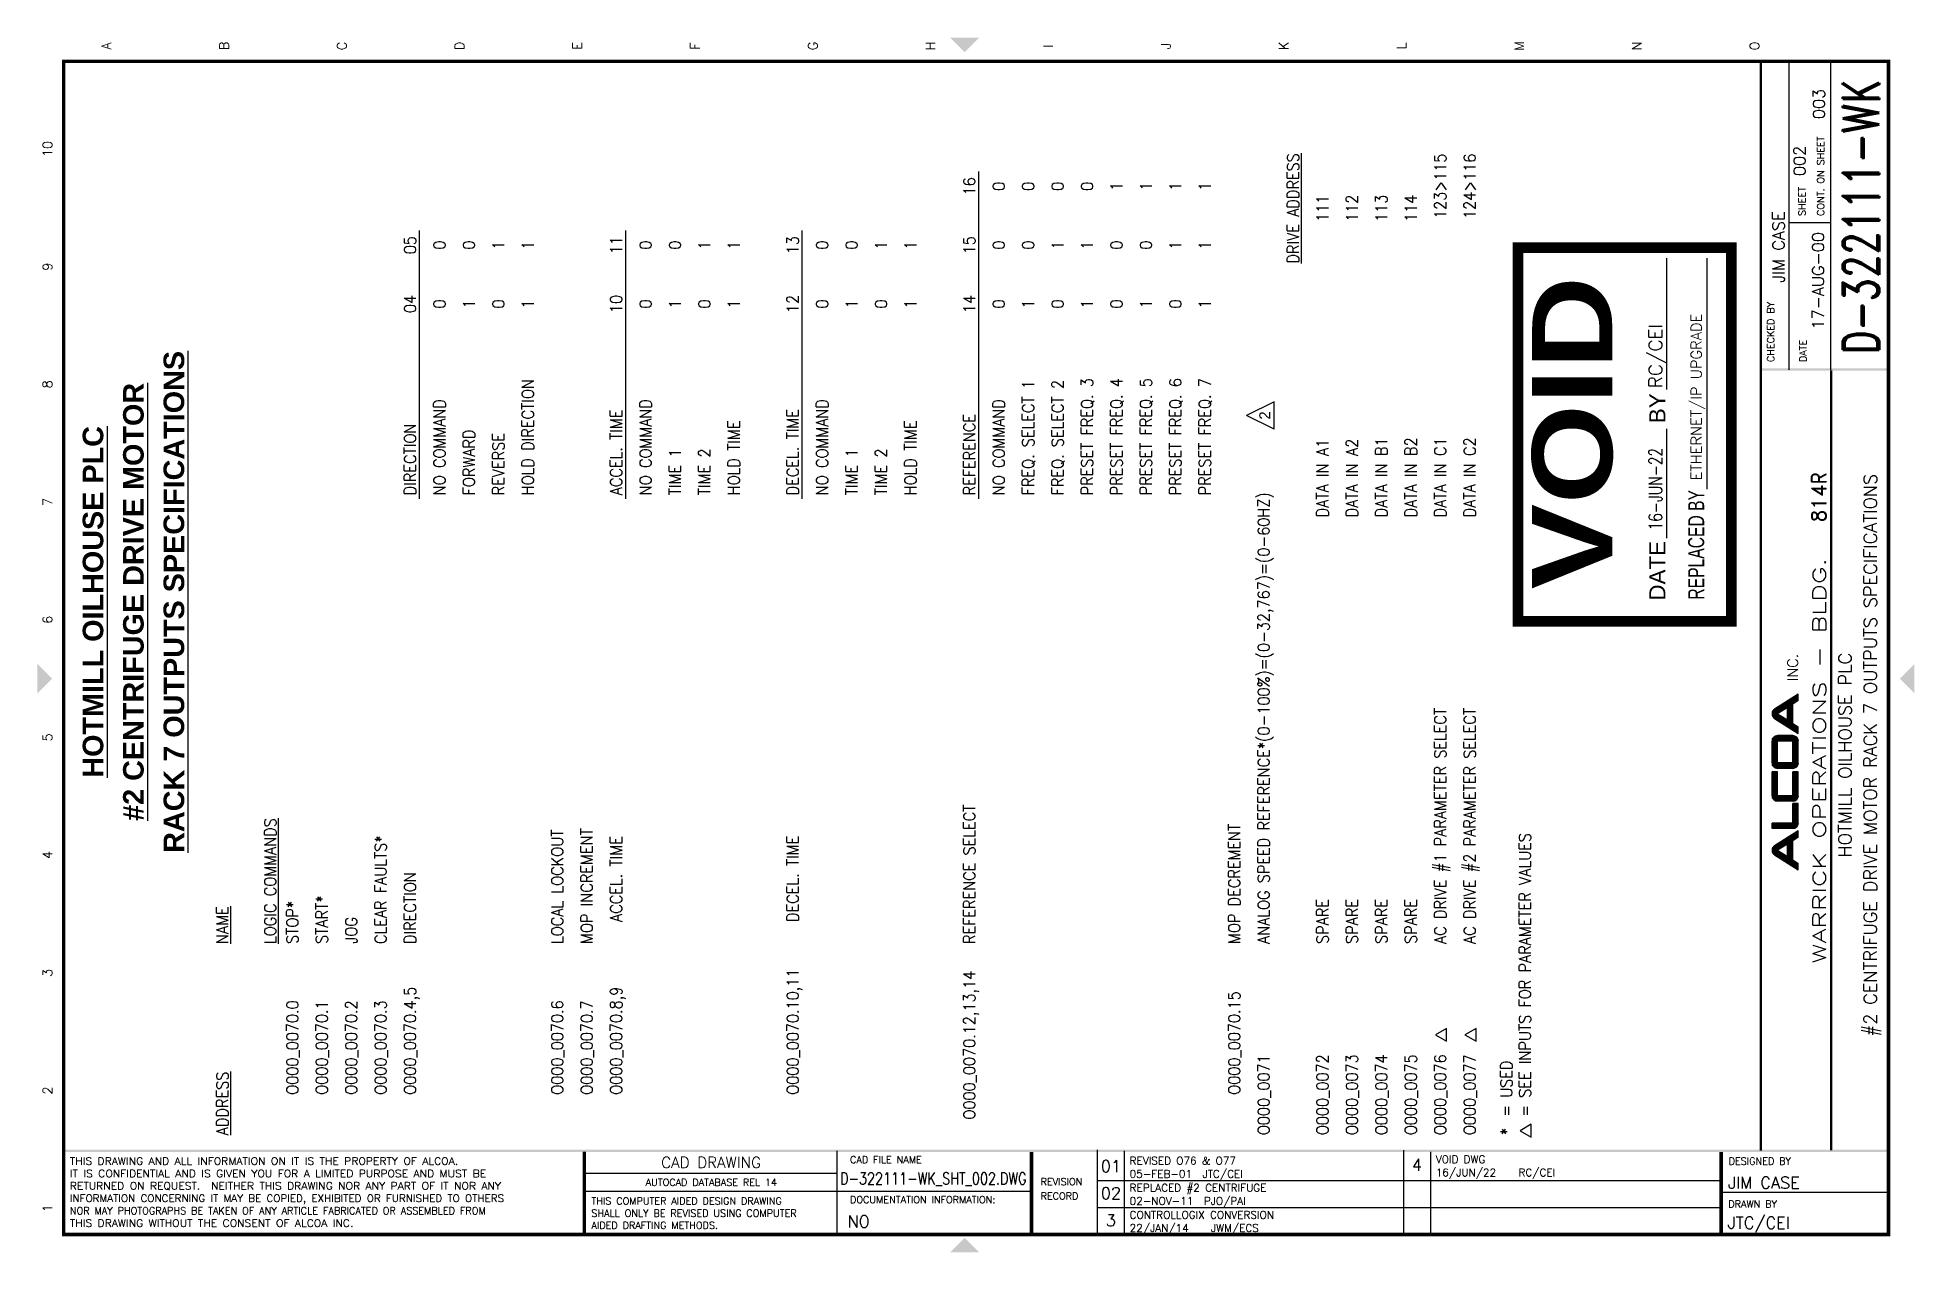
# Model space of a CAD drawing. Extents: x 0.5 to 16.5, y 0.1 to 10.4.
import ezdxf
from ezdxf.enums import TextEntityAlignment as Align

# ---------------------------------------------------------------- set-up
doc = ezdxf.new("R2010")
doc.units = 0
doc.header["$MEASUREMENT"] = 0
doc.layers.get('0').update_dxf_attribs({"linetype": 'CONTINUOUS'})
for name, color, linetype in [('1', 1, 'CONTINUOUS'), ('TEXT', 7, 'CONTINUOUS'), ('WBOR', 7, 'CONTINUOUS')]:
    doc.layers.add(name, color=color, linetype=linetype)
doc.styles.add('ARIAL', font='arial.ttf', dxfattribs={"width": 0.7})
doc.styles.add('ARIALBLACK', font='')
doc.styles.add('BOLD', font='arialbd.ttf')
doc.styles.add('ROMAND', font='ROMAND', dxfattribs={"height": 0.125})
doc.styles.add('SIMPLEX', font='simplex.shx')
doc.styles.add('SIMPLEX1', font='simplex.shx')
doc.styles.add('TITLEBLOCK', font='SIMPLEX.shx')
doc.styles.get('ARIALBLACK').set_extended_font_data('Arial Black')

# ---------------------------------------------------------------- blocks, each defined once
blk = doc.blocks.new('D1_ISS_H')
at = {"layer": 'WBOR'}
for p, q in [((15.413, 7.598), (15.413, 10.223)), ((15.767, 7.598), (15.767, 10.223)), ((15.413, 8.848), (15.767, 8.848)), ((15.491, 4.841), (15.29, 4.714)), ((15.401, 4.565), (15.401, 4.783)), ((15.403, 4.564), (15.403, 4.785)), ((15.405, 4.562), (15.405, 4.786)), ((15.408, 4.561), (15.408, 4.788)), ((15.41, 4.559), (15.41, 4.789)), ((15.412, 4.558), (15.412, 4.791)), ((15.415, 4.556), (15.415, 4.792)), ((15.417, 4.555), (15.417, 4.794)), ((15.419, 4.554), (15.419, 4.795)), ((15.422, 4.552), (15.422, 4.797)), ((15.424, 4.551), (15.424, 4.798)), ((15.426, 4.549), (15.426, 4.8)), ((15.429, 4.548), (15.429, 4.801)), ((15.431, 4.546), (15.431, 4.803)), ((15.433, 4.545), (15.433, 4.804)), ((15.436, 4.543), (15.436, 4.805)), ((15.438, 4.542), (15.438, 4.807)), ((15.44, 4.54), (15.44, 4.808)), ((15.443, 4.539), (15.443, 4.81)), ((15.445, 4.756), (15.445, 4.811)), ((15.491, 4.786), (15.445, 4.756)), ((15.447, 4.758), (15.447, 4.813)), ((15.449, 4.759), (15.449, 4.814)), ((15.452, 4.761), (15.452, 4.816)), ((15.454, 4.762), (15.454, 4.817)), ((15.456, 4.764), (15.456, 4.819)), ((15.459, 4.765), (15.459, 4.82)), ((15.461, 4.767), (15.461, 4.822)), ((15.463, 4.768), (15.463, 4.823)), ((15.466, 4.77), (15.466, 4.824)), ((15.468, 4.771), (15.468, 4.826)), ((15.47, 4.773), (15.47, 4.827)), ((15.473, 4.774), (15.473, 4.829)), ((15.475, 4.775), (15.475, 4.83)), ((15.477, 4.777), (15.477, 4.832)), ((15.48, 4.778), (15.48, 4.833)), ((15.482, 4.78), (15.482, 4.835)), ((15.484, 4.781), (15.484, 4.836)), ((15.487, 4.783), (15.487, 4.838)), ((15.489, 4.784), (15.489, 4.839)), ((15.491, 4.786), (15.491, 4.841)), ((15.271, 4.663), (15.271, 4.686)), ((15.273, 4.656), (15.273, 4.693)), ((15.275, 4.651), (15.275, 4.698)), ((15.278, 4.647), (15.278, 4.701)), ((15.28, 4.644), (15.28, 4.704)), ((15.282, 4.642), (15.282, 4.707)), ((15.285, 4.639), (15.285, 4.709)), ((15.287, 4.637), (15.287, 4.711)), ((15.289, 4.636), (15.289, 4.713)), ((15.29, 4.635), (15.491, 4.508)), ((15.292, 4.634), (15.292, 4.715)), ((15.294, 4.633), (15.294, 4.716)), ((15.296, 4.631), (15.296, 4.718)), ((15.299, 4.63), (15.299, 4.719)), ((15.301, 4.628), (15.301, 4.72)), ((15.303, 4.627), (15.303, 4.722)), ((15.306, 4.625), (15.306, 4.723)), ((15.308, 4.624), (15.308, 4.725)), ((15.31, 4.622), (15.31, 4.726)), ((15.313, 4.621), (15.313, 4.728)), ((15.315, 4.619), (15.315, 4.729)), ((15.398, 4.727), (15.315, 4.674)), ((15.315, 4.674), (15.398, 4.622)), ((15.317, 4.676), (15.317, 4.731)), ((15.317, 4.618), (15.317, 4.673)), ((15.32, 4.677), (15.32, 4.732)), ((15.32, 4.617), (15.32, 4.671)), ((15.322, 4.679), (15.322, 4.734)), ((15.322, 4.615), (15.322, 4.67)), ((15.324, 4.68), (15.324, 4.735)), ((15.324, 4.614), (15.324, 4.668)), ((15.327, 4.682), (15.327, 4.737)), ((15.327, 4.612), (15.327, 4.667)), ((15.329, 4.683), (15.329, 4.738)), ((15.329, 4.611), (15.329, 4.666)), ((15.331, 4.685), (15.331, 4.74)), ((15.331, 4.609), (15.331, 4.664)), ((15.333, 4.686), (15.333, 4.741)), ((15.333, 4.608), (15.333, 4.663)), ((15.336, 4.688), (15.336, 4.742)), ((15.336, 4.606), (15.336, 4.661)), ((15.338, 4.689), (15.338, 4.744)), ((15.338, 4.605), (15.338, 4.66)), ((15.34, 4.69), (15.34, 4.745)), ((15.34, 4.603), (15.34, 4.658)), ((15.343, 4.692), (15.343, 4.747)), ((15.343, 4.602), (15.343, 4.657)), ((15.345, 4.693), (15.345, 4.748)), ((15.345, 4.6), (15.345, 4.655)), ((15.347, 4.695), (15.347, 4.75)), ((15.347, 4.599), (15.347, 4.654)), ((15.35, 4.696), (15.35, 4.751)), ((15.35, 4.597), (15.35, 4.652)), ((15.352, 4.698), (15.352, 4.753)), ((15.352, 4.596), (15.352, 4.651)), ((15.354, 4.699), (15.354, 4.754)), ((15.354, 4.595), (15.354, 4.649)), ((15.357, 4.701), (15.357, 4.756)), ((15.357, 4.593), (15.357, 4.648)), ((15.359, 4.702), (15.359, 4.757)), ((15.359, 4.592), (15.359, 4.647)), ((15.361, 4.704), (15.361, 4.759)), ((15.361, 4.59), (15.361, 4.645)), ((15.364, 4.705), (15.364, 4.76)), ((15.364, 4.589), (15.364, 4.644)), ((15.366, 4.707), (15.366, 4.761)), ((15.366, 4.587), (15.366, 4.642)), ((15.368, 4.708), (15.368, 4.763)), ((15.368, 4.586), (15.368, 4.641)), ((15.371, 4.71), (15.371, 4.764)), ((15.371, 4.584), (15.371, 4.639)), ((15.373, 4.711), (15.373, 4.766)), ((15.373, 4.583), (15.373, 4.638)), ((15.375, 4.712), (15.375, 4.767)), ((15.375, 4.581), (15.375, 4.636)), ((15.378, 4.714), (15.378, 4.769)), ((15.378, 4.58), (15.378, 4.635)), ((15.38, 4.715), (15.38, 4.77)), ((15.38, 4.578), (15.38, 4.633)), ((15.382, 4.717), (15.382, 4.772)), ((15.382, 4.577), (15.382, 4.632)), ((15.385, 4.718), (15.385, 4.773)), ((15.385, 4.576), (15.385, 4.63)), ((15.387, 4.72), (15.387, 4.775)), ((15.387, 4.574), (15.387, 4.629)), ((15.389, 4.721), (15.389, 4.776)), ((15.389, 4.573), (15.389, 4.627)), ((15.391, 4.723), (15.391, 4.778)), ((15.391, 4.571), (15.391, 4.626)), ((15.394, 4.724), (15.394, 4.779)), ((15.394, 4.57), (15.394, 4.625)), ((15.396, 4.726), (15.396, 4.781)), ((15.398, 4.727), (15.398, 4.782)), ((15.398, 4.622), (15.398, 4.727)), ((15.445, 4.592), (15.445, 4.756)), ((15.275, 4.232), (15.275, 4.467)), ((15.278, 4.229), (15.278, 4.47)), ((15.28, 4.226), (15.28, 4.473)), ((15.282, 4.224), (15.282, 4.475)), ((15.285, 4.221), (15.285, 4.478)), ((15.287, 4.22), (15.287, 4.479)), ((15.289, 4.218), (15.289, 4.481)), ((15.292, 4.217), (15.292, 4.483)), ((15.294, 4.215), (15.294, 4.484)), ((15.296, 4.214), (15.296, 4.485)), ((15.299, 4.213), (15.299, 4.486)), ((15.301, 4.212), (15.301, 4.487)), ((15.303, 4.212), (15.303, 4.487)), ((15.306, 4.211), (15.306, 4.488)), ((15.308, 4.211), (15.308, 4.488)), ((15.31, 4.211), (15.31, 4.488)), ((15.313, 4.21), (15.313, 4.489)), ((15.445, 4.489), (15.315, 4.489)), ((15.315, 4.442), (15.315, 4.489)), ((15.317, 4.442), (15.317, 4.489)), ((15.32, 4.442), (15.32, 4.489)), ((15.322, 4.442), (15.322, 4.489)), ((15.324, 4.442), (15.324, 4.489)), ((15.327, 4.442), (15.327, 4.489)), ((15.329, 4.442), (15.329, 4.489)), ((15.331, 4.442), (15.331, 4.489)), ((15.333, 4.442), (15.333, 4.489)), ((15.336, 4.442), (15.336, 4.489)), ((15.338, 4.442), (15.338, 4.489)), ((15.34, 4.442), (15.34, 4.489)), ((15.343, 4.442), (15.343, 4.489)), ((15.345, 4.442), (15.345, 4.489)), ((15.347, 4.442), (15.347, 4.489)), ((15.35, 4.442), (15.35, 4.489)), ((15.352, 4.442), (15.352, 4.489)), ((15.354, 4.442), (15.354, 4.489)), ((15.357, 4.442), (15.357, 4.489)), ((15.359, 4.442), (15.359, 4.489)), ((15.361, 4.442), (15.361, 4.489)), ((15.364, 4.442), (15.364, 4.489)), ((15.366, 4.442), (15.366, 4.489)), ((15.368, 4.442), (15.368, 4.489)), ((15.371, 4.442), (15.371, 4.489)), ((15.373, 4.442), (15.373, 4.489)), ((15.375, 4.442), (15.375, 4.489)), ((15.378, 4.442), (15.378, 4.489)), ((15.38, 4.442), (15.38, 4.489)), ((15.382, 4.442), (15.382, 4.489)), ((15.385, 4.442), (15.385, 4.489)), ((15.387, 4.442), (15.387, 4.489)), ((15.389, 4.442), (15.389, 4.489)), ((15.391, 4.442), (15.391, 4.489)), ((15.394, 4.442), (15.394, 4.489)), ((15.396, 4.568), (15.396, 4.623)), ((15.396, 4.442), (15.396, 4.489)), ((15.398, 4.567), (15.398, 4.622)), ((15.398, 4.442), (15.398, 4.489)), ((15.401, 4.442), (15.401, 4.489)), ((15.403, 4.442), (15.403, 4.489)), ((15.405, 4.442), (15.405, 4.489)), ((15.408, 4.442), (15.408, 4.489)), ((15.41, 4.442), (15.41, 4.489)), ((15.412, 4.442), (15.412, 4.489)), ((15.415, 4.442), (15.415, 4.489)), ((15.417, 4.442), (15.417, 4.489)), ((15.419, 4.442), (15.419, 4.489)), ((15.422, 4.442), (15.422, 4.489)), ((15.424, 4.442), (15.424, 4.489)), ((15.426, 4.442), (15.426, 4.489)), ((15.429, 4.442), (15.429, 4.489)), ((15.431, 4.442), (15.431, 4.489)), ((15.433, 4.442), (15.433, 4.489)), ((15.436, 4.442), (15.436, 4.489)), ((15.438, 4.442), (15.438, 4.489)), ((15.44, 4.442), (15.44, 4.489)), ((15.443, 4.442), (15.443, 4.489)), ((15.445, 4.537), (15.445, 4.592)), ((15.445, 4.592), (15.491, 4.563)), ((15.445, 4.442), (15.445, 4.489)), ((15.447, 4.536), (15.447, 4.591)), ((15.447, 4.21), (15.447, 4.489)), ((15.449, 4.534), (15.449, 4.589)), ((15.449, 4.211), (15.449, 4.488)), ((15.452, 4.533), (15.452, 4.588)), ((15.452, 4.211), (15.452, 4.488)), ((15.454, 4.532), (15.454, 4.586)), ((15.454, 4.211), (15.454, 4.488)), ((15.456, 4.53), (15.456, 4.585)), ((15.456, 4.212), (15.456, 4.487)), ((15.459, 4.529), (15.459, 4.583)), ((15.459, 4.212), (15.459, 4.487)), ((15.461, 4.527), (15.461, 4.582)), ((15.461, 4.213), (15.461, 4.486)), ((15.463, 4.526), (15.463, 4.581)), ((15.463, 4.214), (15.463, 4.485)), ((15.466, 4.524), (15.466, 4.579)), ((15.466, 4.215), (15.466, 4.484)), ((15.468, 4.523), (15.468, 4.578)), ((15.468, 4.217), (15.468, 4.483)), ((15.47, 4.521), (15.47, 4.576)), ((15.47, 4.218), (15.47, 4.481)), ((15.473, 4.52), (15.473, 4.575)), ((15.473, 4.22), (15.473, 4.479)), ((15.475, 4.518), (15.475, 4.573)), ((15.475, 4.221), (15.475, 4.478)), ((15.477, 4.517), (15.477, 4.572)), ((15.477, 4.224), (15.477, 4.475)), ((15.48, 4.515), (15.48, 4.57)), ((15.48, 4.226), (15.48, 4.473)), ((15.482, 4.514), (15.482, 4.569)), ((15.482, 4.229), (15.482, 4.47)), ((15.484, 4.512), (15.484, 4.567)), ((15.484, 4.232), (15.484, 4.467)), ((15.487, 4.511), (15.487, 4.566)), ((15.489, 4.51), (15.489, 4.564)), ((15.491, 4.508), (15.491, 4.563)), ((15.269, 4.257), (15.269, 4.442)), ((15.271, 4.242), (15.271, 4.457)), ((15.273, 4.236), (15.273, 4.463)), ((15.445, 4.442), (15.315, 4.442)), ((15.315, 4.257), (15.315, 4.442)), ((15.315, 4.257), (15.315, 4.442)), ((15.445, 4.257), (15.445, 4.442)), ((15.487, 4.236), (15.487, 4.463)), ((15.489, 4.242), (15.489, 4.457)), ((15.491, 4.257), (15.491, 4.442)), ((15.315, 4.182), (15.269, 4.182)), ((15.269, 3.978), (15.269, 4.182)), ((15.271, 3.964), (15.271, 4.182)), ((15.273, 3.958), (15.273, 4.182)), ((15.275, 3.954), (15.275, 4.182)), ((15.278, 3.95), (15.278, 4.182)), ((15.28, 3.948), (15.28, 4.182)), ((15.282, 3.945), (15.282, 4.182)), ((15.285, 3.943), (15.285, 4.182)), ((15.287, 3.941), (15.287, 4.182)), ((15.289, 3.94), (15.289, 4.182)), ((15.292, 3.938), (15.292, 4.182)), ((15.294, 3.937), (15.294, 4.182)), ((15.296, 3.936), (15.296, 4.182)), ((15.299, 3.935), (15.299, 4.182)), ((15.301, 3.934), (15.301, 4.182)), ((15.303, 3.933), (15.303, 4.182)), ((15.306, 3.933), (15.306, 4.182)), ((15.308, 3.932), (15.308, 4.182)), ((15.31, 3.932), (15.31, 4.182)), ((15.313, 3.932), (15.313, 4.182)), ((15.445, 4.257), (15.315, 4.257)), ((15.315, 4.21), (15.315, 4.257)), ((15.445, 4.21), (15.315, 4.21)), ((15.315, 3.978), (15.315, 4.182)), ((15.317, 4.21), (15.317, 4.257)), ((15.32, 4.21), (15.32, 4.257)), ((15.322, 4.21), (15.322, 4.257)), ((15.324, 4.21), (15.324, 4.257)), ((15.327, 4.21), (15.327, 4.257)), ((15.329, 4.21), (15.329, 4.257)), ((15.331, 4.21), (15.331, 4.257)), ((15.333, 4.21), (15.333, 4.257)), ((15.336, 4.21), (15.336, 4.257)), ((15.338, 4.21), (15.338, 4.257)), ((15.34, 4.21), (15.34, 4.257)), ((15.343, 4.21), (15.343, 4.257)), ((15.345, 4.21), (15.345, 4.257)), ((15.347, 4.21), (15.347, 4.257)), ((15.35, 4.21), (15.35, 4.257)), ((15.352, 4.21), (15.352, 4.257)), ((15.354, 4.21), (15.354, 4.257)), ((15.357, 4.21), (15.357, 4.257)), ((15.359, 4.21), (15.359, 4.257)), ((15.361, 4.21), (15.361, 4.257)), ((15.364, 4.21), (15.364, 4.257)), ((15.366, 4.21), (15.366, 4.257)), ((15.368, 4.21), (15.368, 4.257)), ((15.371, 4.21), (15.371, 4.257)), ((15.373, 4.21), (15.373, 4.257)), ((15.375, 4.21), (15.375, 4.257)), ((15.378, 4.21), (15.378, 4.257)), ((15.38, 4.21), (15.38, 4.257)), ((15.382, 4.21), (15.382, 4.257)), ((15.385, 4.21), (15.385, 4.257)), ((15.387, 4.21), (15.387, 4.257)), ((15.389, 4.21), (15.389, 4.257)), ((15.391, 4.21), (15.391, 4.257)), ((15.394, 4.21), (15.394, 4.257)), ((15.396, 4.21), (15.396, 4.257)), ((15.398, 4.21), (15.398, 4.257)), ((15.401, 4.21), (15.401, 4.257)), ((15.403, 4.21), (15.403, 4.257)), ((15.405, 4.21), (15.405, 4.257)), ((15.408, 4.21), (15.408, 4.257)), ((15.41, 4.21), (15.41, 4.257)), ((15.412, 4.21), (15.412, 4.257)), ((15.415, 4.21), (15.415, 4.257)), ((15.417, 4.21), (15.417, 4.257)), ((15.419, 4.21), (15.419, 4.257)), ((15.422, 4.21), (15.422, 4.257)), ((15.424, 4.21), (15.424, 4.257)), ((15.426, 4.21), (15.426, 4.257)), ((15.429, 4.21), (15.429, 4.257)), ((15.431, 4.21), (15.431, 4.257)), ((15.433, 4.21), (15.433, 4.257)), ((15.436, 4.21), (15.436, 4.257)), ((15.438, 4.21), (15.438, 4.257)), ((15.44, 4.21), (15.44, 4.257)), ((15.443, 4.21), (15.443, 4.257)), ((15.445, 4.21), (15.445, 4.257)), ((15.491, 4.182), (15.445, 4.182)), ((15.445, 3.978), (15.445, 4.182)), ((15.447, 3.932), (15.447, 4.182)), ((15.449, 3.932), (15.449, 4.182)), ((15.452, 3.932), (15.452, 4.182)), ((15.454, 3.933), (15.454, 4.182)), ((15.456, 3.933), (15.456, 4.182)), ((15.459, 3.934), (15.459, 4.182)), ((15.461, 3.935), (15.461, 4.182)), ((15.463, 3.936), (15.463, 4.182)), ((15.466, 3.937), (15.466, 4.182)), ((15.468, 3.938), (15.468, 4.182)), ((15.47, 3.94), (15.47, 4.182)), ((15.473, 3.941), (15.473, 4.182)), ((15.475, 3.943), (15.475, 4.182)), ((15.477, 3.945), (15.477, 4.182)), ((15.48, 3.948), (15.48, 4.182)), ((15.482, 3.95), (15.482, 4.182)), ((15.484, 3.954), (15.484, 4.182)), ((15.487, 3.958), (15.487, 4.182)), ((15.489, 3.964), (15.489, 4.182)), ((15.491, 3.978), (15.491, 4.182)), ((15.445, 3.978), (15.315, 3.978)), ((15.315, 3.932), (15.315, 3.978)), ((15.445, 3.932), (15.315, 3.932)), ((15.317, 3.932), (15.317, 3.978)), ((15.32, 3.932), (15.32, 3.978)), ((15.322, 3.932), (15.322, 3.978)), ((15.324, 3.932), (15.324, 3.978)), ((15.327, 3.932), (15.327, 3.978)), ((15.329, 3.932), (15.329, 3.978)), ((15.331, 3.932), (15.331, 3.978)), ((15.333, 3.932), (15.333, 3.978)), ((15.336, 3.932), (15.336, 3.978)), ((15.338, 3.932), (15.338, 3.978)), ((15.34, 3.932), (15.34, 3.978)), ((15.343, 3.932), (15.343, 3.978)), ((15.345, 3.932), (15.345, 3.978)), ((15.347, 3.932), (15.347, 3.978)), ((15.35, 3.932), (15.35, 3.978)), ((15.352, 3.932), (15.352, 3.978)), ((15.354, 3.932), (15.354, 3.978)), ((15.357, 3.932), (15.357, 3.978)), ((15.359, 3.932), (15.359, 3.978)), ((15.361, 3.932), (15.361, 3.978)), ((15.364, 3.932), (15.364, 3.978)), ((15.366, 3.932), (15.366, 3.978)), ((15.368, 3.932), (15.368, 3.978)), ((15.371, 3.932), (15.371, 3.978)), ((15.373, 3.932), (15.373, 3.978)), ((15.375, 3.932), (15.375, 3.978)), ((15.378, 3.932), (15.378, 3.978)), ((15.38, 3.932), (15.38, 3.978)), ((15.382, 3.932), (15.382, 3.978)), ((15.385, 3.932), (15.385, 3.978)), ((15.387, 3.932), (15.387, 3.978)), ((15.389, 3.932), (15.389, 3.978)), ((15.391, 3.932), (15.391, 3.978)), ((15.394, 3.932), (15.394, 3.978)), ((15.396, 3.932), (15.396, 3.978)), ((15.398, 3.932), (15.398, 3.978)), ((15.401, 3.932), (15.401, 3.978)), ((15.403, 3.932), (15.403, 3.978)), ((15.405, 3.932), (15.405, 3.978)), ((15.408, 3.932), (15.408, 3.978)), ((15.41, 3.932), (15.41, 3.978)), ((15.412, 3.932), (15.412, 3.978)), ((15.415, 3.932), (15.415, 3.978)), ((15.417, 3.932), (15.417, 3.978)), ((15.419, 3.932), (15.419, 3.978)), ((15.422, 3.932), (15.422, 3.978)), ((15.424, 3.932), (15.424, 3.978)), ((15.426, 3.932), (15.426, 3.978)), ((15.429, 3.932), (15.429, 3.978)), ((15.431, 3.932), (15.431, 3.978)), ((15.433, 3.932), (15.433, 3.978)), ((15.436, 3.932), (15.436, 3.978)), ((15.438, 3.932), (15.438, 3.978)), ((15.44, 3.932), (15.44, 3.978)), ((15.443, 3.932), (15.443, 3.978)), ((15.445, 3.932), (15.445, 3.978)), ((15.445, 3.746), (15.445, 3.913)), ((15.491, 3.913), (15.445, 3.913)), ((15.447, 3.7), (15.447, 3.913)), ((15.449, 3.7), (15.449, 3.913)), ((15.452, 3.7), (15.452, 3.913)), ((15.454, 3.701), (15.454, 3.913)), ((15.456, 3.701), (15.456, 3.913)), ((15.459, 3.702), (15.459, 3.913)), ((15.461, 3.703), (15.461, 3.913)), ((15.463, 3.704), (15.463, 3.913)), ((15.466, 3.705), (15.466, 3.913)), ((15.468, 3.706), (15.468, 3.913)), ((15.47, 3.707), (15.47, 3.913)), ((15.473, 3.709), (15.473, 3.913)), ((15.475, 3.711), (15.475, 3.913)), ((15.477, 3.713), (15.477, 3.913)), ((15.48, 3.716), (15.48, 3.913)), ((15.482, 3.718), (15.482, 3.913)), ((15.484, 3.722), (15.484, 3.913)), ((15.487, 3.726), (15.487, 3.913)), ((15.489, 3.732), (15.489, 3.913)), ((15.491, 3.746), (15.491, 3.913)), ((15.445, 3.746), (15.269, 3.746)), ((15.269, 3.7), (15.269, 3.746)), ((15.445, 3.7), (15.269, 3.7)), ((15.271, 3.7), (15.271, 3.746)), ((15.273, 3.7), (15.273, 3.746)), ((15.275, 3.7), (15.275, 3.746)), ((15.278, 3.7), (15.278, 3.746)), ((15.28, 3.7), (15.28, 3.746)), ((15.282, 3.7), (15.282, 3.746)), ((15.285, 3.7), (15.285, 3.746)), ((15.287, 3.7), (15.287, 3.746)), ((15.289, 3.7), (15.289, 3.746)), ((15.491, 3.68), (15.29, 3.553)), ((15.292, 3.7), (15.292, 3.746)), ((15.294, 3.7), (15.294, 3.746)), ((15.296, 3.7), (15.296, 3.746)), ((15.299, 3.7), (15.299, 3.746)), ((15.301, 3.7), (15.301, 3.746)), ((15.303, 3.7), (15.303, 3.746)), ((15.306, 3.7), (15.306, 3.746)), ((15.308, 3.7), (15.308, 3.746)), ((15.31, 3.7), (15.31, 3.746)), ((15.313, 3.7), (15.313, 3.746)), ((15.315, 3.7), (15.315, 3.746)), ((15.317, 3.7), (15.317, 3.746)), ((15.32, 3.7), (15.32, 3.746)), ((15.322, 3.7), (15.322, 3.746)), ((15.324, 3.7), (15.324, 3.746)), ((15.327, 3.7), (15.327, 3.746)), ((15.329, 3.7), (15.329, 3.746)), ((15.331, 3.7), (15.331, 3.746)), ((15.333, 3.7), (15.333, 3.746)), ((15.336, 3.7), (15.336, 3.746)), ((15.338, 3.7), (15.338, 3.746)), ((15.34, 3.7), (15.34, 3.746)), ((15.343, 3.7), (15.343, 3.746)), ((15.345, 3.7), (15.345, 3.746)), ((15.347, 3.7), (15.347, 3.746)), ((15.35, 3.7), (15.35, 3.746)), ((15.352, 3.7), (15.352, 3.746)), ((15.354, 3.7), (15.354, 3.746)), ((15.357, 3.7), (15.357, 3.746)), ((15.359, 3.7), (15.359, 3.746)), ((15.361, 3.7), (15.361, 3.746)), ((15.364, 3.7), (15.364, 3.746)), ((15.366, 3.7), (15.366, 3.746)), ((15.368, 3.7), (15.368, 3.746)), ((15.371, 3.7), (15.371, 3.746)), ((15.373, 3.7), (15.373, 3.746)), ((15.375, 3.7), (15.375, 3.746)), ((15.378, 3.7), (15.378, 3.746)), ((15.38, 3.7), (15.38, 3.746)), ((15.382, 3.7), (15.382, 3.746)), ((15.385, 3.7), (15.385, 3.746)), ((15.387, 3.7), (15.387, 3.746)), ((15.389, 3.7), (15.389, 3.746)), ((15.391, 3.7), (15.391, 3.746)), ((15.394, 3.7), (15.394, 3.746)), ((15.396, 3.7), (15.396, 3.746)), ((15.398, 3.7), (15.398, 3.746)), ((15.401, 3.7), (15.401, 3.746)), ((15.403, 3.7), (15.403, 3.746)), ((15.405, 3.7), (15.405, 3.746)), ((15.408, 3.7), (15.408, 3.746)), ((15.41, 3.7), (15.41, 3.746)), ((15.412, 3.7), (15.412, 3.746)), ((15.415, 3.7), (15.415, 3.746)), ((15.417, 3.7), (15.417, 3.746)), ((15.419, 3.7), (15.419, 3.746)), ((15.422, 3.7), (15.422, 3.746)), ((15.424, 3.7), (15.424, 3.746)), ((15.426, 3.7), (15.426, 3.746)), ((15.429, 3.7), (15.429, 3.746)), ((15.431, 3.7), (15.431, 3.746)), ((15.433, 3.7), (15.433, 3.746)), ((15.436, 3.7), (15.436, 3.746)), ((15.438, 3.7), (15.438, 3.746)), ((15.44, 3.7), (15.44, 3.746)), ((15.443, 3.7), (15.443, 3.746)), ((15.445, 3.7), (15.445, 3.746)), ((15.47, 3.612), (15.47, 3.667)), ((15.473, 3.614), (15.473, 3.669)), ((15.475, 3.615), (15.475, 3.67)), ((15.477, 3.617), (15.477, 3.672)), ((15.48, 3.618), (15.48, 3.673)), ((15.482, 3.62), (15.482, 3.675)), ((15.484, 3.621), (15.484, 3.676)), ((15.487, 3.623), (15.487, 3.678)), ((15.489, 3.624), (15.489, 3.679)), ((15.491, 3.626), (15.491, 3.68)), ((15.271, 3.502), (15.271, 3.526)), ((15.273, 3.496), (15.273, 3.533)), ((15.275, 3.491), (15.275, 3.538)), ((15.278, 3.487), (15.278, 3.541)), ((15.28, 3.484), (15.28, 3.544)), ((15.282, 3.481), (15.282, 3.547)), ((15.285, 3.479), (15.285, 3.549)), ((15.287, 3.477), (15.287, 3.551)), ((15.289, 3.475), (15.289, 3.553)), ((15.292, 3.474), (15.292, 3.554)), ((15.294, 3.473), (15.294, 3.556)), ((15.296, 3.471), (15.296, 3.557)), ((15.299, 3.47), (15.299, 3.559)), ((15.301, 3.468), (15.301, 3.56)), ((15.303, 3.467), (15.303, 3.562)), ((15.306, 3.465), (15.306, 3.563)), ((15.308, 3.464), (15.308, 3.565)), ((15.31, 3.462), (15.31, 3.566)), ((15.313, 3.461), (15.313, 3.568)), ((15.315, 3.459), (15.315, 3.569)), ((15.398, 3.567), (15.315, 3.514)), ((15.315, 3.514), (15.398, 3.461)), ((15.317, 3.516), (15.317, 3.571)), ((15.317, 3.458), (15.317, 3.513)), ((15.32, 3.517), (15.32, 3.572)), ((15.32, 3.456), (15.32, 3.511)), ((15.322, 3.519), (15.322, 3.573)), ((15.322, 3.455), (15.322, 3.51)), ((15.324, 3.52), (15.324, 3.575)), ((15.324, 3.453), (15.324, 3.508)), ((15.327, 3.522), (15.327, 3.576)), ((15.329, 3.523), (15.329, 3.578)), ((15.331, 3.524), (15.331, 3.579)), ((15.333, 3.526), (15.333, 3.581)), ((15.336, 3.527), (15.336, 3.582)), ((15.338, 3.529), (15.338, 3.584)), ((15.34, 3.53), (15.34, 3.585)), ((15.343, 3.532), (15.343, 3.587)), ((15.345, 3.533), (15.345, 3.588)), ((15.347, 3.535), (15.347, 3.59)), ((15.35, 3.536), (15.35, 3.591)), ((15.352, 3.538), (15.352, 3.593)), ((15.354, 3.539), (15.354, 3.594)), ((15.357, 3.541), (15.357, 3.595)), ((15.359, 3.542), (15.359, 3.597)), ((15.361, 3.544), (15.361, 3.598)), ((15.364, 3.545), (15.364, 3.6)), ((15.366, 3.546), (15.366, 3.601)), ((15.368, 3.548), (15.368, 3.603)), ((15.371, 3.549), (15.371, 3.604)), ((15.373, 3.551), (15.373, 3.606)), ((15.375, 3.552), (15.375, 3.607)), ((15.378, 3.554), (15.378, 3.609)), ((15.38, 3.555), (15.38, 3.61)), ((15.382, 3.557), (15.382, 3.612)), ((15.385, 3.558), (15.385, 3.613)), ((15.387, 3.56), (15.387, 3.615)), ((15.389, 3.561), (15.389, 3.616)), ((15.391, 3.563), (15.391, 3.617)), ((15.394, 3.564), (15.394, 3.619)), ((15.396, 3.565), (15.396, 3.62)), ((15.398, 3.567), (15.398, 3.622)), ((15.398, 3.461), (15.398, 3.567)), ((15.401, 3.405), (15.401, 3.623)), ((15.403, 3.404), (15.403, 3.625)), ((15.405, 3.402), (15.405, 3.626)), ((15.408, 3.401), (15.408, 3.628)), ((15.41, 3.399), (15.41, 3.629)), ((15.412, 3.398), (15.412, 3.631)), ((15.415, 3.396), (15.415, 3.632)), ((15.417, 3.395), (15.417, 3.634)), ((15.419, 3.393), (15.419, 3.635)), ((15.422, 3.392), (15.422, 3.636)), ((15.424, 3.39), (15.424, 3.638)), ((15.426, 3.389), (15.426, 3.639)), ((15.429, 3.388), (15.429, 3.641)), ((15.431, 3.386), (15.431, 3.642)), ((15.433, 3.385), (15.433, 3.644)), ((15.436, 3.383), (15.436, 3.645)), ((15.438, 3.382), (15.438, 3.647)), ((15.44, 3.38), (15.44, 3.648)), ((15.443, 3.379), (15.443, 3.65)), ((15.445, 3.596), (15.445, 3.651)), ((15.491, 3.626), (15.445, 3.596)), ((15.445, 3.432), (15.445, 3.596)), ((15.447, 3.598), (15.447, 3.653)), ((15.449, 3.599), (15.449, 3.654)), ((15.452, 3.601), (15.452, 3.656)), ((15.454, 3.602), (15.454, 3.657)), ((15.456, 3.604), (15.456, 3.658)), ((15.459, 3.605), (15.459, 3.66)), ((15.461, 3.607), (15.461, 3.661)), ((15.463, 3.608), (15.463, 3.663)), ((15.466, 3.609), (15.466, 3.664)), ((15.468, 3.611), (15.468, 3.666)), ((15.29, 3.475), (15.491, 3.348)), ((15.327, 3.452), (15.327, 3.507)), ((15.329, 3.451), (15.329, 3.505)), ((15.331, 3.449), (15.331, 3.504)), ((15.333, 3.448), (15.333, 3.502)), ((15.336, 3.446), (15.336, 3.501)), ((15.338, 3.445), (15.338, 3.5)), ((15.34, 3.443), (15.34, 3.498)), ((15.343, 3.442), (15.343, 3.497)), ((15.345, 3.44), (15.345, 3.495)), ((15.347, 3.439), (15.347, 3.494)), ((15.35, 3.437), (15.35, 3.492)), ((15.352, 3.436), (15.352, 3.491)), ((15.354, 3.434), (15.354, 3.489)), ((15.357, 3.433), (15.357, 3.488)), ((15.359, 3.431), (15.359, 3.486)), ((15.361, 3.43), (15.361, 3.485)), ((15.364, 3.429), (15.364, 3.483)), ((15.366, 3.427), (15.366, 3.482)), ((15.368, 3.426), (15.368, 3.48)), ((15.371, 3.424), (15.371, 3.479)), ((15.373, 3.423), (15.373, 3.478)), ((15.375, 3.421), (15.375, 3.476)), ((15.378, 3.42), (15.378, 3.475)), ((15.38, 3.418), (15.38, 3.473)), ((15.382, 3.417), (15.382, 3.472)), ((15.385, 3.415), (15.385, 3.47)), ((15.387, 3.414), (15.387, 3.469)), ((15.389, 3.412), (15.389, 3.467)), ((15.391, 3.411), (15.391, 3.466)), ((15.394, 3.409), (15.394, 3.464)), ((15.396, 3.408), (15.396, 3.463)), ((15.398, 3.407), (15.398, 3.461)), ((15.445, 3.377), (15.445, 3.432)), ((15.445, 3.432), (15.491, 3.403)), ((15.447, 3.376), (15.447, 3.431)), ((15.449, 3.374), (15.449, 3.429)), ((15.452, 3.373), (15.452, 3.428)), ((15.454, 3.371), (15.454, 3.426)), ((15.456, 3.37), (15.456, 3.425)), ((15.459, 3.368), (15.459, 3.423)), ((15.461, 3.367), (15.461, 3.422)), ((15.463, 3.366), (15.463, 3.42)), ((15.466, 3.364), (15.466, 3.419)), ((15.468, 3.363), (15.468, 3.417)), ((15.47, 3.361), (15.47, 3.416)), ((15.473, 3.36), (15.473, 3.415)), ((15.475, 3.358), (15.475, 3.413)), ((15.477, 3.357), (15.477, 3.412)), ((15.48, 3.355), (15.48, 3.41)), ((15.482, 3.354), (15.482, 3.409)), ((15.484, 3.352), (15.484, 3.407)), ((15.487, 3.351), (15.487, 3.406)), ((15.489, 3.349), (15.489, 3.404)), ((15.491, 3.348), (15.491, 3.403)), ((7.327, 0.257), (7.327, 0.961)), ((9.538, 0.249), (9.538, 0.969)), ((9.767, 0.245), (9.767, 0.961)), ((12.141, 0.257), (12.141, 0.966)), ((12.371, 0.254), (12.371, 0.951)), ((5.187, 0.772), (7.327, 0.772)), ((9.538, 0.708), (14.837, 0.708)), ((5.185, 0.619), (8.975, 0.619)), ((14.837, 0.609), (16.246, 0.609)), ((9.538, 0.478), (14.837, 0.478))]:
    blk.add_line(p, q, dxfattribs=at)
at = {"layer": 'WBOR', "const_width": 0.03}
blk.add_lwpolyline([(16.257, 0.249), (0.757, 0.249), (0.757, 10.218), (16.257, 10.218)], close=True, dxfattribs=at)
at = {"layer": 'WBOR'}
for points, const_width in [([(15.172, 0.962), (15.172, 10.207)], 0.02), ([(15.77, 7.589), (15.77, 7.593)], 0.02), ([(15.77, 0.964), (15.77, 7.589)], 0.02), ([(5.18, 0.251), (5.18, 0.955)], 0.03), ([(8.978, 0.251), (8.978, 0.952)], 0.03), ([(14.836, 0.251), (14.836, 0.952)], 0.03)]:
    blk.add_lwpolyline(points, dxfattribs=dict(at, const_width=const_width))
for centre, radius, start, end in [((15.317, 4.674), 0.0474, 124.1388, 235.8612), ((15.315, 4.442), 0.0464, 90, 180), ((15.445, 4.442), 0.0464, 0, 90), ((15.315, 4.257), 0.0464, 180, 270), ((15.445, 4.257), 0.0464, 270, 0), ((15.315, 3.978), 0.0464, 180, 270), ((15.445, 3.978), 0.0464, 270, 0), ((15.445, 3.746), 0.0464, 270, 0), ((15.317, 3.514), 0.0474, 124.1388, 235.8612)]:
    blk.add_arc(centre, radius, start, end, dxfattribs=at)
for points in [[(8.41, 10.295), (8.285, 10.42), (8.535, 10.42)], [(0.66, 4.973), (0.535, 4.848), (0.535, 5.098)], [(16.353, 4.973), (16.478, 4.848), (16.478, 5.098)], [(8.41, 0.222), (8.285, 0.097), (8.535, 0.097)]]:
    blk.add_solid(points, dxfattribs=at)
for points in [[(16.257, 7.589), (16.257, 7.609), (15.177, 7.589), (15.177, 7.609)], [(0.767, 0.971), (0.767, 0.951), (16.252, 0.971), (16.252, 0.951)]]:
    blk.add_trace(points, dxfattribs=at)
at = {"layer": 'WBOR', "style": 'ROMAND'}
for s, p in [('A', (1.16, 10.348)), ('B', (2.16, 10.348)), ('C', (3.16, 10.348)), ('D', (4.16, 10.348)), ('E', (5.16, 10.348)), ('F', (6.16, 10.348)), ('G', (7.16, 10.348)), ('H', (8.16, 10.348)), ('J', (10.16, 10.348)), ('K', (11.16, 10.348)), ('L', (12.16, 10.348)), ('M', (13.16, 10.348)), ('N', (14.16, 10.348)), ('O', (15.16, 10.348)), ('I', (9.16, 10.348)), ('10', (0.66, 9.473)), ('9', (0.66, 8.473)), ('8', (0.66, 7.473)), ('7', (0.66, 6.473)), ('6', (0.66, 5.473)), ('5', (0.66, 4.473)), ('4', (0.66, 3.473)), ('3', (0.66, 2.473)), ('2', (0.66, 1.473)), ('1', (0.66, 0.473))]:
    blk.add_text(s, height=0.08, rotation=90, dxfattribs=at).set_placement(p, align=Align.CENTER)
at = {"layer": 'WBOR'}
for s, height, style, p in [('CONT. ON SHEET', 0.06, 'TITLEBLOCK', (15.711, 8.904)), ('SHEET', 0.06, 'TITLEBLOCK', (15.552, 8.904)), ('CHECKED BY', 0.06, 'TITLEBLOCK', (15.286, 7.662)), ('DATE', 0.06, 'TITLEBLOCK', (15.562, 7.662)), ('INC.', 0.09, 'ROMAND', (15.488, 4.949))]:
    blk.add_text(s, height=height, rotation=90, dxfattribs=dict(at, style=style)).set_placement(p)
at = {"layer": 'WBOR', "style": 'ROMAND', "width": 1.5}
blk.add_text('WARRICK OPERATIONS - BLDG.', height=0.11, rotation=90, dxfattribs=at).set_placement((15.725, 4.275), align=Align.CENTER)
at = {"layer": 'WBOR', "style": 'TITLEBLOCK'}
for s, width, p in [('THIS DRAWING AND ALL INFORMATION ON IT IS THE PROPERTY OF ALCOA.', 1.09, (0.81, 0.843)), ('IT IS CONFIDENTIAL AND IS GIVEN YOU FOR A LIMITED PURPOSE AND MUST BE', 1.09, (0.81, 0.737)), ('RETURNED ON REQUEST.  NEITHER THIS DRAWING NOR ANY PART OF IT NOR ANY', 1.09, (0.81, 0.632)), ('NOR MAY PHOTOGRAPHS BE TAKEN OF ANY ARTICLE FABRICATED OR ASSEMBLED FROM', 0.98, (0.81, 0.421)), ('INFORMATION CONCERNING IT MAY BE COPIED, EXHIBITED OR FURNISHED TO OTHERS', 1.05, (0.81, 0.527)), ('THIS DRAWING WITHOUT THE CONSENT OF ALCOA INC.', 1.09, (0.81, 0.316))]:
    blk.add_text(s, height=0.06144, dxfattribs=dict(at, width=width)).set_placement(p)
at = {"layer": 'WBOR', "style": 'ROMAND'}
blk.add_text('CAD DRAWING', height=0.09375, dxfattribs=at).set_placement((6.257, 0.815), align=Align.CENTER)
at = {"layer": 'WBOR', "style": 'TITLEBLOCK'}
for s, p in [('CAD FILE NAME', (7.437, 0.856)), ('DESIGNED BY', (14.899, 0.843)), ('REVISION', (9.055, 0.669)), ('THIS COMPUTER AIDED DESIGN DRAWING', (5.24, 0.504)), ('DOCUMENTATION INFORMATION:', (7.437, 0.515)), ('RECORD', (9.055, 0.547)), ('DRAWN BY', (14.896, 0.478)), ('AIDED DRAFTING METHODS.', (5.24, 0.298)), ('SHALL ONLY BE REVISED USING COMPUTER', (5.24, 0.401))]:
    blk.add_text(s, height=0.06, dxfattribs=at).set_placement(p)
at = {"layer": 'WBOR'}
for tag, p, height, style in [('CONT_ON', (15.716, 9.727), 0.1, 'TITLEBLOCK'), ('SHEET_NO', (15.552, 9.243), 0.1, 'TITLEBLOCK'), ('CBY', (15.373, 8.335), 0.1, 'TITLEBLOCK'), ('DATE', (15.709, 7.94), 0.1, 'TITLEBLOCK'), ('BLDG_NO', (15.727, 6.301), 0.125, 'ROMAND')]:
    blk.add_attdef(tag, p, '', height=height, rotation=90, dxfattribs=dict(at, style=style))
at = {"layer": 'WBOR', "style": 'ROMAND', "width": 0.685528}
blk.add_attdef('DWG_NO', text='', height=0.31, rotation=90, dxfattribs=at).set_placement((16.178, 7.727), (16.178, 10.065), align=Align.FIT)
at = {"layer": 'WBOR', "style": 'TITLEBLOCK'}
for tag, p in [('TITLE_1', (15.943, 4.323)), ('TITLE_2', (16.157, 4.323))]:
    blk.add_attdef(tag, text='', height=0.11, rotation=90, dxfattribs=at).set_placement(p, align=Align.CENTER)
blk.add_attdef('AUTOCAD', text='', height=0.06, dxfattribs=at).set_placement((6.259, 0.662), align=Align.CENTER)
at = {"layer": 'WBOR', "style": 'TITLEBLOCK', "width": 1.968511}
blk.add_attdef('CAD_NAME', text='', height=0.1, dxfattribs=at).set_placement((7.352, 0.676), (8.936, 0.676), align=Align.FIT)
at = {"layer": 'WBOR', "style": 'TITLEBLOCK'}
for tag, p in [('DBY', (14.895, 0.64)), ('DOC_INFO', (7.416, 0.31)), ('DWGBY', (14.891, 0.299))]:
    blk.add_attdef(tag, p, '', height=0.1, dxfattribs=at)
at = {"layer": 'WBOR', "style": 'TITLEBLOCK', "flags": 2}
blk.add_attdef('TITLEBLOCK', (0.874, 0.073), '', height=0.1, dxfattribs=at)
blk = doc.blocks.new('drev')
for p, q in [((-0.117, -0.081), (0, 0.154)), ((0.117, -0.081), (0, 0.154)), ((-0.117, -0.081), (0.117, -0.081))]:
    blk.add_line(p, q)
blk.add_attdef('REV', text='', height=0.0938).set_placement((0, 0), align=Align.MIDDLE)
blk = doc.blocks.new('VOID')
for p, q in [((1.558, 1.212), (3.608, 1.212)), ((4.346, 1.212), (6.806, 1.212)), ((2.481, 0.455), (6.806, 0.455))]:
    blk.add_line(p, q)
at = {"layer": '1', "const_width": 0.2}
blk.add_lwpolyline([(0, 0), (7, 0), (7, 4), (0, 4), (0, -0.1)], dxfattribs=at)
for s, height, style, p in [('VOID', 1.5, 'ARIALBLACK', (3.534, 2.233)), ('DATE', 0.3, 'ARIAL', (0.949, 1.238)), ('BY', 0.3, 'ARIAL', (3.994, 1.238))]:
    blk.add_text(s, height=height, dxfattribs=dict(style=style)).set_placement(p, align=Align.CENTER)
at = {"style": 'ARIAL', "width": 0.7}
blk.add_text('REPLACED BY', height=0.3, dxfattribs=at).set_placement((1.435, 0.51), align=Align.CENTER)
at = {"layer": '1'}
for tag, p, height, style in [('DATE', (1.707, 1.3), 0.25, 'SIMPLEX'), ('BY', (4.372, 1.3), 0.25, 'SIMPLEX'), ('REPLACED', (2.645, 0.558), 0.2, 'SIMPLEX1')]:
    blk.add_attdef(tag, p, '', height=height, dxfattribs=dict(at, style=style))

msp = doc.modelspace()

# ---------------------------------------------------------------- linework, layer by layer
at = {"layer": 'TEXT'}
for p, q in [((8.531, 6.5), (8.531, 9.281)), ((3.781, 6.5), (3.781, 8.781)), ((5.531, 6.5), (5.531, 8.781)), ((7.031, 6.5), (7.031, 8.781))]:
    msp.add_line(p, q, dxfattribs=at)
for points in [[(12.41, 1.947), (12.504, 1.893), (12.504, 2.001)], [(12.66, 1.947), (12.754, 1.893), (12.754, 2.001)], [(13.129, 1.132), (13.223, 1.078), (13.223, 1.186)]]:
    msp.add_lwpolyline(points, close=True, dxfattribs=at)

# ---------------------------------------------------------------- block references
ref = msp.add_blockref('D1_ISS_H', (0, 0))
ref.add_attrib('DWG_NO', 'D-322111-WK', dxfattribs={"layer": 'WBOR', "height": 0.31, "rotation": 90, "style": 'ROMAND', "width": 0.723091}).set_placement((16.178, 7.727), (16.178, 10.065), align=Align.FIT)
ref.add_attrib('BLDG_NO', '814R', (15.727, 6.301), dxfattribs={"layer": 'WBOR', "height": 0.125, "rotation": 90, "style": 'ROMAND'})
ref.add_attrib('SHEET_NO', '002', (15.552, 9.243), dxfattribs={"layer": 'WBOR', "height": 0.1, "rotation": 90, "style": 'TITLEBLOCK'})
ref.add_attrib('CONT_ON', '003', (15.716, 9.727), dxfattribs={"layer": 'WBOR', "height": 0.1, "rotation": 90, "style": 'TITLEBLOCK'})
ref.add_attrib('TITLE_1', 'HOTMILL OILHOUSE PLC', dxfattribs={"layer": 'WBOR', "height": 0.11, "rotation": 90, "style": 'TITLEBLOCK'}).set_placement((15.943, 4.323), align=Align.CENTER)
ref.add_attrib('TITLE_2', '#2 CENTRIFUGE DRIVE MOTOR RACK 7 OUTPUTS SPECIFICATIONS', dxfattribs={"layer": 'WBOR', "height": 0.11, "rotation": 90, "style": 'TITLEBLOCK'}).set_placement((16.157, 4.323), align=Align.CENTER)
ref.add_attrib('DBY', 'JIM CASE', (14.895, 0.64), dxfattribs={"layer": 'WBOR', "height": 0.1, "style": 'TITLEBLOCK'})
ref.add_attrib('DWGBY', 'JTC/CEI', (14.891, 0.299), dxfattribs={"layer": 'WBOR', "height": 0.1, "style": 'TITLEBLOCK'})
ref.add_attrib('CBY', 'JIM CASE', (15.373, 8.335), dxfattribs={"layer": 'WBOR', "height": 0.1, "rotation": 90, "style": 'TITLEBLOCK'})
ref.add_attrib('DATE', '17-AUG-00', (15.709, 7.94), dxfattribs={"layer": 'WBOR', "height": 0.1, "rotation": 90, "style": 'TITLEBLOCK'})
ref.add_attrib('CAD_NAME', 'D-322111-WK_SHT_002.DWG', dxfattribs={"layer": 'WBOR', "height": 0.1, "style": 'TITLEBLOCK', "width": 0.716979}).set_placement((7.352, 0.676), (8.936, 0.676), align=Align.FIT)
ref.add_attrib('DOC_INFO', 'NO', (7.416, 0.31), dxfattribs={"layer": 'WBOR', "height": 0.1, "style": 'TITLEBLOCK'})
ref.add_attrib('AUTOCAD', 'AUTOCAD DATABASE REL 14', dxfattribs={"layer": 'WBOR', "height": 0.06, "style": 'TITLEBLOCK'}).set_placement((6.259, 0.662), align=Align.CENTER)
ref = msp.add_blockref('VOID', (14.923, 5.459), dxfattribs=dict(xscale=0.4534714039808051, yscale=0.4534714039808051, zscale=0.4534714039808051, rotation=90))
ref.add_attrib('DATE', '16-JUN-22', (14.334, 6.233), dxfattribs={"layer": '1', "height": 0.1134, "rotation": 90, "style": 'SIMPLEX', "width": 0.75})
ref.add_attrib('BY', 'RC/CEI', (14.334, 7.442), dxfattribs={"layer": '1', "height": 0.1134, "rotation": 90, "style": 'SIMPLEX'})
ref.add_attrib('REPLACED', 'ETHERNET/IP UPGRADE', (14.67, 6.658), dxfattribs={"layer": '1', "height": 0.09069, "rotation": 90, "style": 'SIMPLEX1'})
at = {"rotation": 90}
msp.add_blockref('drev', (10.959, 7.209), dxfattribs=at).add_auto_attribs({'REV': '2'})

# ---------------------------------------------------------------- texts
at = {"layer": 'TEXT', "style": 'SIMPLEX', "width": 0.9}
for s, p in [('%%uDRIVE ADDRESS', (11.25, 8.969)), ('123>115', (12.5, 9.156)), ('124>116', (12.75, 9.156)), ('16', (8.5, 9.156)), ('0', (8.75, 9.156)), ('0', (9, 9.156)), ('0', (9.25, 9.156)), ('0', (9.5, 9.156)), ('1', (9.75, 9.156)), ('1', (10, 9.156)), ('1', (10.25, 9.156)), ('1', (10.5, 9.156)), ('111', (11.5, 8.969)), ('112', (11.75, 8.969)), ('113', (12, 8.969)), ('114', (12.25, 8.969)), ('05', (3.75, 8.656)), ('0', (4, 8.656)), ('0', (4.25, 8.656)), ('1', (4.5, 8.656)), ('1', (4.75, 8.656)), ('11', (5.5, 8.656)), ('0', (5.75, 8.656)), ('0', (6, 8.656)), ('1', (6.25, 8.656)), ('1', (6.5, 8.656)), ('13', (7, 8.656)), ('0', (7.25, 8.656)), ('0', (7.5, 8.656)), ('1', (7.75, 8.656)), ('1', (8, 8.656)), ('15', (8.5, 8.656)), ('0', (8.75, 8.656)), ('0', (9, 8.656)), ('1', (9.25, 8.656)), ('1', (9.5, 8.656)), ('0', (9.75, 8.656)), ('0', (10, 8.656)), ('1', (10.25, 8.656)), ('1', (10.5, 8.656)), ('04', (3.75, 8.156)), ('0', (4, 8.156)), ('1', (4.25, 8.156)), ('0', (4.5, 8.156)), ('1', (4.75, 8.156)), ('10', (5.5, 8.156)), ('0', (5.75, 8.156)), ('1', (6, 8.156)), ('0', (6.25, 8.156)), ('1', (6.5, 8.156)), ('12', (7, 8.156)), ('0', (7.25, 8.156)), ('1', (7.5, 8.156)), ('0', (7.75, 8.156)), ('1', (8, 8.156)), ('14', (8.5, 8.156)), ('0', (8.75, 8.156)), ('1', (9, 8.156)), ('0', (9.25, 8.156)), ('1', (9.5, 8.156)), ('0', (9.75, 8.156)), ('1', (10, 8.156)), ('0', (10.25, 8.156)), ('1', (10.5, 8.156))]:
    msp.add_text(s, height=0.1, rotation=90, dxfattribs=at).set_placement(p, align=Align.CENTER)
at = {"layer": 'TEXT', "color": 1, "style": 'BOLD'}
for s, p in [('%%uRACK 7 OUTPUTS SPECIFICATIONS', (1.781, 5.625)), ('%%u#2 CENTRIFUGE DRIVE MOTOR', (1.437, 5.625)), ('%%UHOTMILL OILHOUSE PLC', (1.094, 5.625))]:
    msp.add_text(s, height=0.175, rotation=90, dxfattribs=at).set_placement(p, align=Align.CENTER)
at = {"layer": 'TEXT', "style": 'SIMPLEX', "width": 0.9}
for s, p in [('HOLD DIRECTION', (4.75, 6.531)), ('FREQ. SELECT 2', (9.25, 6.531)), ('PRESET FREQ. 3', (9.5, 6.531)), ('PRESET FREQ. 4', (9.75, 6.531)), ('PRESET FREQ. 5', (10, 6.531)), ('PRESET FREQ. 6', (10.25, 6.531)), ('PRESET FREQ. 7', (10.5, 6.531)), ('NO COMMAND', (4, 6.531)), ('NO COMMAND', (5.75, 6.531)), ('NO COMMAND', (7.25, 6.531)), ('NO COMMAND', (8.75, 6.531)), ('FREQ. SELECT 1', (9, 6.531)), ('ACCEL. TIME', (5.5, 6.531)), ('DECEL. TIME', (7, 6.531)), ('REFERENCE', (8.5, 6.531)), ('DIRECTION', (3.75, 6.531)), ('FORWARD', (4.25, 6.531)), ('REVERSE', (4.5, 6.531)), ('HOLD TIME', (6.5, 6.531)), ('HOLD TIME', (8, 6.531)), ('TIME 1', (6, 6.531)), ('TIME 2', (6.25, 6.531)), ('TIME 1', (7.5, 6.531)), ('TIME 2', (7.75, 6.531)), ('DATA IN A1', (11.5, 6.344)), ('DATA IN A2', (11.75, 6.344)), ('DATA IN B1', (12, 6.344)), ('DATA IN B2', (12.25, 6.344)), ('DATA IN C1', (12.5, 6.344)), ('DATA IN C2', (12.75, 6.344)), ('ANALOG SPEED REFERENCE*(0-100%%%)=(0-32,767)=(0-60HZ)', (11, 2.719)), ('AC DRIVE #1 PARAMETER SELECT', (12.5, 2.719)), ('AC DRIVE #2 PARAMETER SELECT', (12.75, 2.719)), ('REFERENCE SELECT', (8.5, 2.719)), ('%%uLOGIC COMMANDS', (2.562, 2.719)), ('LOCAL LOCKOUT', (5, 2.719)), ('MOP INCREMENT', (5.25, 2.719)), ('MOP DECREMENT', (10.75, 2.719)), ('CLEAR FAULTS*', (3.5, 2.719)), ('ACCEL. TIME', (5.5, 2.906)), ('DECEL. TIME', (7, 2.906)), ('= SEE INPUTS FOR PARAMETER VALUES', (13.219, 1.25)), ('DIRECTION', (3.75, 2.719)), ('%%uNAME', (2.156, 2.719)), ('STOP*', (2.75, 2.719)), ('START*', (3, 2.719)), ('SPARE', (11.5, 2.719)), ('SPARE', (11.75, 2.719)), ('SPARE', (12, 2.719)), ('SPARE', (12.25, 2.719)), ('JOG', (3.25, 2.719)), ('O000_0070.10,11', (7, 1.437)), ('O000_0070.12,13,14', (8.5, 1.226)), ('O000_0070.4,5', (3.75, 1.437)), ('O000_0070.8,9', (5.5, 1.437)), ('O000_0070.15', (10.75, 1.437)), ('O000_0070.0', (2.75, 1.437)), ('O000_0070.1', (3, 1.437)), ('O000_0070.2', (3.25, 1.437)), ('O000_0070.3', (3.5, 1.437)), ('O000_0070.6', (5, 1.437)), ('O000_0070.7', (5.25, 1.437)), ('O000_0072', (11.5, 1.094)), ('O000_0073', (11.75, 1.094)), ('O000_0074', (12, 1.094)), ('O000_0075', (12.25, 1.094)), ('O000_0076', (12.5, 1.094)), ('O000_0077', (12.75, 1.094)), ('%%uADDRESS', (2.156, 1.094)), ('O000_0071', (11, 1.094)), ('= USED', (13.062, 1.25)), ('*', (13.062, 1.094))]:
    msp.add_text(s, height=0.1, rotation=90, dxfattribs=at).set_placement(p)
at = {"layer": 'TEXT', "style": 'SIMPLEX'}
for s, p in [('01', (9.653, 0.83)), ('4', (12.252, 0.842)), ('02', (9.653, 0.6)), ('3', (9.653, 0.37))]:
    msp.add_text(s, height=0.1, dxfattribs=at).set_placement(p, align=Align.MIDDLE)
for s, p in [('05-FEB-01  JTC/CEI', (9.812, 0.732)), ('REVISED O76 & O77', (9.812, 0.844)), ('VOID DWG', (12.412, 0.856)), ('16/JUN/22   RC/CEI', (12.412, 0.744)), ('REPLACED #2 CENTRIFUGE', (9.812, 0.614)), ('02-NOV-11  PJO/PAI', (9.812, 0.502)), ('CONTROLLOGIX CONVERSION', (9.812, 0.384)), ('22/JAN/14   JWM/ECS', (9.812, 0.272))]:
    msp.add_text(s, height=0.065, dxfattribs=at).set_placement(p)

doc.saveas('drawing.dxf')
